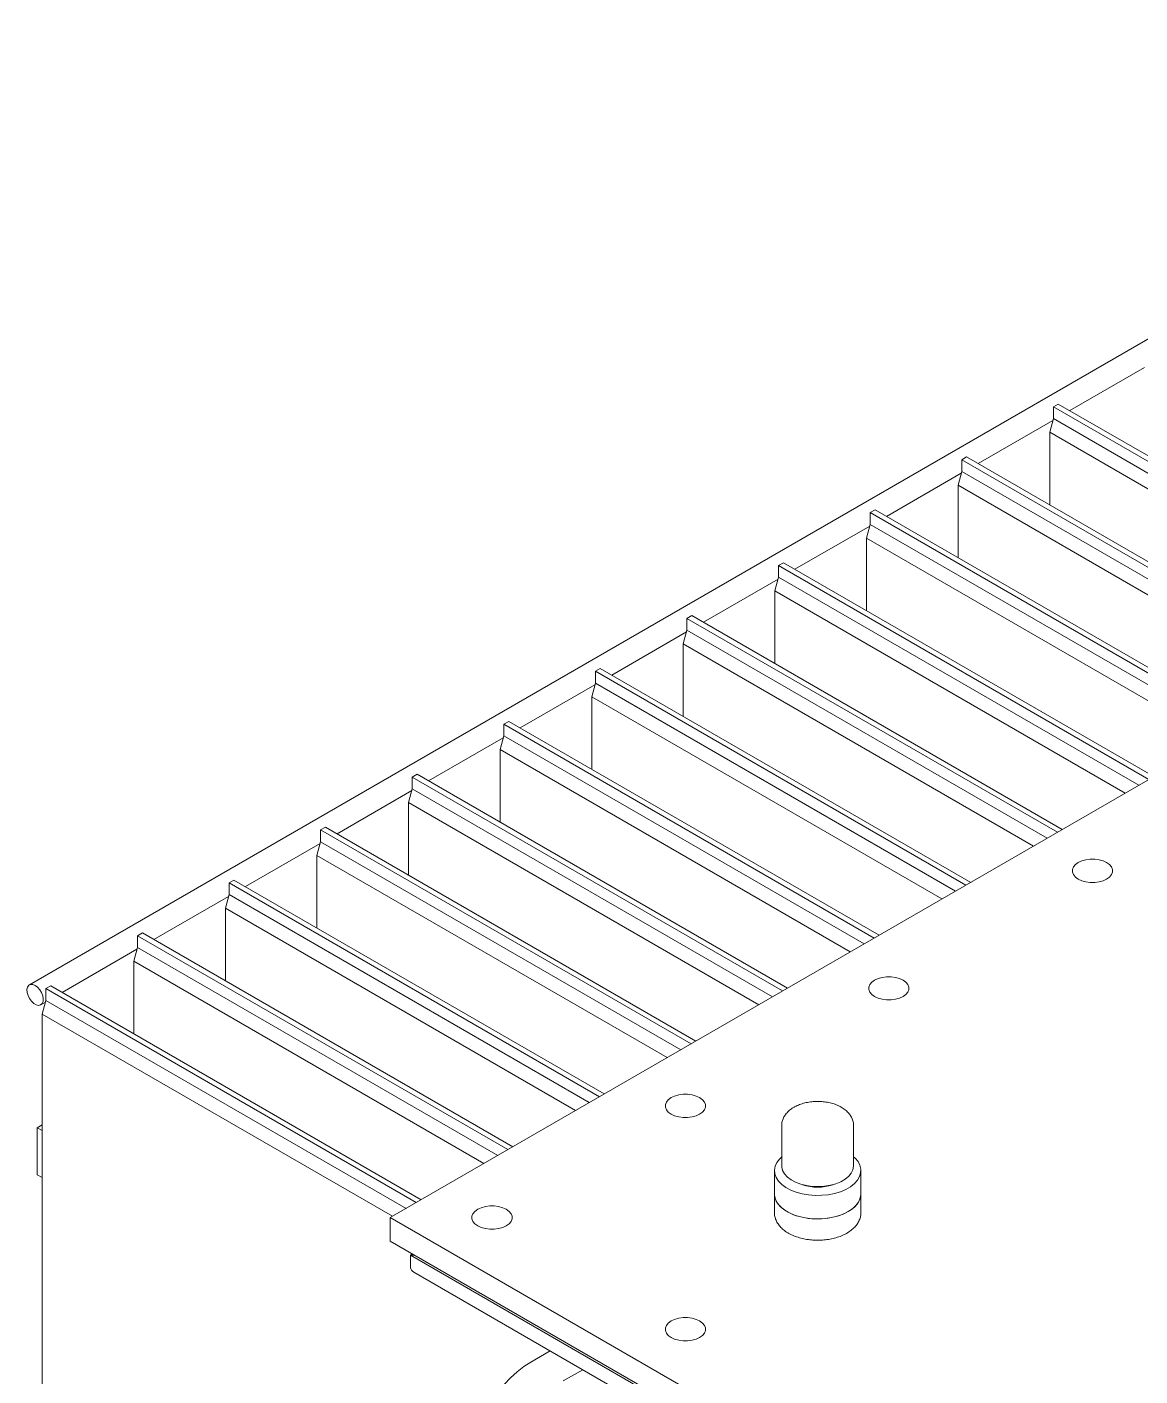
# Model space of a CAD drawing. Header units: millimetres. Extents: x 51507 to 66627, y -17810 to -7118.
# Drawn here: x 59416.5 to 59803.2, y -13692.5 to -13224 of the extents above; entities that cross this region are included whole.
import ezdxf

# ---------------------------------------------------------------- set-up
doc = ezdxf.new("R2010")
doc.units = ezdxf.units.MM
doc.header["$LTSCALE"] = 10
doc.layers.add('粗实线', color=4, linetype='Continuous', lineweight=18)

msp = doc.modelspace()

# ---------------------------------------------------------------- linework, layer by layer
at = {"layer": '粗实线'}
for p, q in [((59993.656, -13224.01), (59417.364, -13556.697)), ((59778.827, -13357.266), (59804.78, -13342.283)), ((60027.021, -13357.944), (59542.754, -13637.505)), ((59774.826, -13354.956), (59773.129, -13355.936)), ((59773.129, -13355.936), (59773.129, -13360.018)), ((59773.129, -13355.936), (59901.814, -13430.224)), ((59774.826, -13354.956), (59903.512, -13429.244)), ((59747.007, -13375.635), (59772.96, -13360.653)), ((59773.129, -13360.018), (59771.856, -13364.791)), ((59773.129, -13360.018), (59898.278, -13432.266)), ((59771.856, -13364.791), (59893.508, -13435.019)), ((59771.856, -13364.791), (59771.856, -13389.98)), ((59743.006, -13373.325), (59741.309, -13374.305)), ((59741.309, -13374.305), (59869.995, -13448.593)), ((59741.309, -13374.305), (59741.309, -13378.388)), ((59743.006, -13373.325), (59871.692, -13447.614)), ((59715.187, -13394.004), (59741.14, -13379.022)), ((59741.309, -13378.388), (59740.037, -13383.161)), ((59741.309, -13378.388), (59866.459, -13450.635)), ((59740.037, -13383.161), (59861.688, -13453.389)), ((59740.037, -13383.161), (59740.037, -13408.349)), ((59711.187, -13391.694), (59709.49, -13392.674)), ((59709.49, -13392.674), (59709.49, -13396.757)), ((59709.49, -13392.674), (59838.175, -13466.963)), ((59711.187, -13391.694), (59839.872, -13465.983)), ((59683.368, -13412.373), (59709.32, -13397.391)), ((59709.49, -13396.757), (59708.217, -13401.53)), ((59709.49, -13396.757), (59834.639, -13469.004)), ((59708.217, -13401.53), (59829.868, -13471.758)), ((59708.217, -13401.53), (59708.217, -13426.718)), ((59679.367, -13410.064), (59677.67, -13411.043)), ((59677.67, -13411.043), (59806.355, -13485.332)), ((59677.67, -13411.043), (59677.67, -13415.126)), ((59679.367, -13410.064), (59808.052, -13484.352)), ((59651.548, -13430.742), (59677.501, -13415.76)), ((59677.67, -13415.126), (59676.397, -13419.899)), ((59677.67, -13415.126), (59802.819, -13487.373)), ((59676.397, -13419.899), (59798.049, -13490.127)), ((59676.397, -13419.899), (59676.397, -13445.087)), ((59647.547, -13428.433), (59645.85, -13429.412)), ((59645.85, -13429.412), (59645.85, -13433.495)), ((59645.85, -13429.412), (59774.535, -13503.701)), ((59647.547, -13428.433), (59776.232, -13502.721)), ((59619.728, -13449.112), (59645.681, -13434.129)), ((59645.85, -13433.495), (59644.577, -13438.268)), ((59645.85, -13433.495), (59770.999, -13505.742)), ((59644.577, -13438.268), (59766.229, -13508.496)), ((59644.577, -13438.268), (59644.577, -13463.457)), ((59615.727, -13446.802), (59614.03, -13447.782)), ((59615.727, -13446.802), (59744.413, -13521.09)), ((59614.03, -13447.782), (59742.715, -13522.07)), ((59614.03, -13447.782), (59614.03, -13451.864)), ((59587.908, -13467.481), (59613.861, -13452.498)), ((59614.03, -13451.864), (59612.757, -13456.637)), ((59614.03, -13451.864), (59739.179, -13524.111)), ((59612.757, -13456.637), (59734.409, -13526.865)), ((59612.757, -13456.637), (59612.757, -13481.826)), ((59583.907, -13465.171), (59582.21, -13466.151)), ((59583.907, -13465.171), (59712.593, -13539.46)), ((59582.21, -13470.234), (59580.938, -13475.006)), ((59582.21, -13466.151), (59582.21, -13470.234)), ((59582.21, -13466.151), (59710.896, -13540.439)), ((59582.21, -13470.234), (59707.36, -13542.481)), ((59556.088, -13485.85), (59582.041, -13470.868)), ((59580.938, -13475.006), (59702.589, -13545.234)), ((59580.938, -13475.006), (59580.938, -13500.195)), ((59552.088, -13483.54), (59550.391, -13484.52)), ((59550.391, -13484.52), (59550.391, -13488.603)), ((59550.391, -13484.52), (59679.076, -13558.808)), ((59552.088, -13483.54), (59680.773, -13557.829)), ((59550.391, -13488.603), (59549.118, -13493.376)), ((59550.391, -13488.603), (59675.54, -13560.85)), ((59524.269, -13504.219), (59550.221, -13489.237)), ((59549.118, -13493.376), (59670.769, -13563.604)), ((59549.118, -13493.376), (59549.118, -13518.564)), ((59520.268, -13501.91), (59518.571, -13502.889)), ((59518.571, -13502.889), (59518.571, -13506.972)), ((59518.571, -13502.889), (59647.256, -13577.178)), ((59520.268, -13501.91), (59648.953, -13576.198)), ((59492.449, -13522.588), (59518.402, -13507.606)), ((59518.571, -13506.972), (59517.298, -13511.745)), ((59518.571, -13506.972), (59643.72, -13579.219)), ((59517.298, -13511.745), (59638.95, -13581.973)), ((59517.298, -13511.745), (59517.298, -13536.933)), ((59488.448, -13520.279), (59486.751, -13521.258)), ((59486.751, -13521.258), (59615.436, -13595.547)), ((59486.751, -13521.258), (59486.751, -13525.341)), ((59488.448, -13520.279), (59617.133, -13594.567)), ((59460.629, -13540.957), (59486.582, -13525.975)), ((59486.751, -13525.341), (59485.478, -13530.114)), ((59486.751, -13525.341), (59611.9, -13597.588)), ((59485.478, -13530.114), (59607.13, -13600.342)), ((59485.478, -13530.114), (59485.478, -13555.303)), ((59456.628, -13538.648), (59454.931, -13539.628)), ((59454.931, -13539.628), (59454.931, -13543.71)), ((59454.931, -13539.628), (59583.616, -13613.916)), ((59456.628, -13538.648), (59585.313, -13612.936)), ((59428.809, -13559.327), (59454.762, -13544.344)), ((59454.931, -13543.71), (59453.658, -13548.483)), ((59454.931, -13543.71), (59580.08, -13615.957)), ((59453.658, -13548.483), (59575.31, -13618.711)), ((59453.658, -13548.483), (59453.658, -13573.672)), ((59424.808, -13557.017), (59423.111, -13557.997)), ((59423.111, -13557.997), (59423.111, -13562.079)), ((59423.111, -13557.997), (59551.797, -13632.285)), ((59424.808, -13557.017), (59553.494, -13631.305)), ((59421.364, -13563.625), (59422.942, -13562.714)), ((59423.111, -13562.079), (59421.839, -13566.852)), ((59423.111, -13562.079), (59548.261, -13634.327)), ((59421.839, -13566.852), (59543.49, -13637.08)), ((59421.839, -13566.852), (59421.839, -14367.151)), ((59420.071, -13606.295), (59421.839, -13605.275)), ((59420.071, -13606.295), (59421.839, -13607.316)), ((59420.071, -13622.626), (59420.071, -13606.295)), ((59678.746, -13605.66), (59678.746, -13619.542)), ((59703.746, -13619.542), (59703.746, -13605.66)), ((59420.071, -13622.626), (59421.839, -13623.647)), ((59676.246, -13621.175), (59676.246, -13629.34)), ((59706.246, -13629.34), (59706.246, -13621.175)), ((59676.246, -13629.34), (59676.246, -13635.872)), ((59706.246, -13635.872), (59706.246, -13629.34)), ((59542.754, -13637.505), (60879.186, -14409.011)), ((59542.754, -13645.671), (59542.754, -13637.505)), ((59676.247, -13635.765), (59676.246, -13635.872)), ((59542.754, -13645.671), (60879.186, -14417.177)), ((59549.825, -13650.57), (59550.533, -13650.162)), ((59551.24, -13650.57), (59549.825, -13650.57)), ((59549.825, -13650.57), (59549.825, -13654.922)), ((60879.186, -14417.994), (59549.825, -13650.57)), ((59550.931, -13656.464), (60879.186, -14423.249)), ((59591.544, -13687.719), (59598.308, -13683.814)), ((59602.858, -13694.25), (59609.622, -13690.346))]:
    msp.add_line(p, q, dxfattribs=at)
for points in [[(59781.756, -13519.943), (59782.981, -13520.507), (59784.394, -13520.9), (59785.922, -13521.101), (59787.489, -13521.101), (59789.018, -13520.9), (59790.43, -13520.507), (59791.655, -13519.943), (59792.633, -13519.235), (59793.313, -13518.42), (59793.662, -13517.538), (59793.662, -13516.633), (59793.313, -13515.751), (59792.633, -13514.935), (59791.655, -13514.228), (59790.43, -13513.664), (59789.018, -13513.271), (59787.489, -13513.07), (59785.922, -13513.07), (59784.394, -13513.271), (59782.981, -13513.664), (59781.756, -13514.228), (59780.779, -13514.935), (59780.098, -13515.751), (59779.75, -13516.633), (59779.75, -13517.538), (59780.098, -13518.42), (59780.779, -13519.235), (59781.756, -13519.943)], [(59711.045, -13560.763), (59712.271, -13561.327), (59713.683, -13561.72), (59715.211, -13561.921), (59716.779, -13561.921), (59718.307, -13561.72), (59719.719, -13561.327), (59720.945, -13560.763), (59721.922, -13560.056), (59722.602, -13559.24), (59722.951, -13558.358), (59722.951, -13557.453), (59722.602, -13556.571), (59721.922, -13555.756), (59720.945, -13555.048), (59719.719, -13554.484), (59718.307, -13554.091), (59716.779, -13553.89), (59715.211, -13553.89), (59713.683, -13554.091), (59712.271, -13554.484), (59711.045, -13555.048), (59710.068, -13555.756), (59709.388, -13556.571), (59709.039, -13557.453), (59709.039, -13558.358), (59709.388, -13559.24), (59710.068, -13560.056), (59711.045, -13560.763)], [(59419.364, -13556.895), (59420.197, -13557.521), (59420.957, -13558.382), (59421.575, -13559.401), (59421.997, -13560.487), (59422.184, -13561.545), (59422.121, -13562.479), (59421.813, -13563.208), (59421.288, -13563.666), (59420.591, -13563.812), (59419.785, -13563.634), (59418.942, -13563.147), (59418.136, -13562.395), (59417.44, -13561.444), (59416.914, -13560.38), (59416.606, -13559.296), (59416.543, -13558.288), (59416.731, -13557.448), (59417.152, -13556.848), (59417.77, -13556.542), (59418.53, -13556.558), (59419.364, -13556.895)], [(59640.335, -13601.584), (59641.56, -13602.148), (59642.972, -13602.54), (59644.501, -13602.742), (59646.068, -13602.742), (59647.596, -13602.54), (59649.009, -13602.148), (59650.234, -13601.584), (59651.211, -13600.876), (59651.891, -13600.061), (59652.24, -13599.179), (59652.24, -13598.274), (59651.891, -13597.391), (59651.211, -13596.576), (59650.234, -13595.869), (59649.009, -13595.304), (59647.596, -13594.912), (59646.068, -13594.71), (59644.501, -13594.71), (59642.972, -13594.912), (59641.56, -13595.304), (59640.335, -13595.869), (59639.357, -13596.576), (59638.677, -13597.391), (59638.328, -13598.274), (59638.328, -13599.179), (59638.677, -13600.061), (59639.357, -13600.876), (59640.335, -13601.584)], [(59678.746, -13616.388), (59677.934, -13617.184), (59677.035, -13618.404), (59676.469, -13619.689), (59676.249, -13621.009), (59676.381, -13622.332), (59676.861, -13623.629), (59677.679, -13624.868), (59678.814, -13626.02), (59680.241, -13627.059), (59681.926, -13627.96), (59683.829, -13628.701), (59685.907, -13629.267), (59688.109, -13629.642), (59690.385, -13629.82), (59692.681, -13629.794), (59694.943, -13629.567), (59697.119, -13629.143), (59699.157, -13628.532), (59701.01, -13627.748), (59702.634, -13626.811), (59703.991, -13625.741), (59705.049, -13624.565), (59705.784, -13623.309), (59706.177, -13622.003), (59706.221, -13620.677), (59705.914, -13619.363), (59705.264, -13618.092), (59704.284, -13616.893), (59703.746, -13616.388)], [(59678.746, -13619.542), (59678.772, -13620.001), (59679.085, -13621.211), (59679.749, -13622.374), (59680.744, -13623.455), (59682.04, -13624.423), (59683.602, -13625.251), (59685.383, -13625.915), (59687.333, -13626.395), (59689.396, -13626.678), (59691.512, -13626.756), (59693.62, -13626.626), (59695.66, -13626.293), (59697.573, -13625.765), (59699.304, -13625.058), (59700.803, -13624.193), (59702.027, -13623.194), (59702.941, -13622.089), (59703.519, -13620.912), (59703.743, -13619.695), (59703.746, -13619.542)], [(59701.853, -13635.463), (59700.109, -13636.326), (59698.158, -13637.025), (59696.045, -13637.544), (59693.82, -13637.871), (59691.534, -13637.998), (59689.241, -13637.922), (59686.995, -13637.644), (59684.849, -13637.172), (59682.853, -13636.517), (59681.054, -13635.693), (59679.493, -13634.721), (59678.208, -13633.622), (59677.229, -13632.423), (59676.578, -13631.151), (59676.271, -13629.837), (59676.246, -13629.34)], [(59706.246, -13629.34), (59706.177, -13630.168), (59705.784, -13631.474), (59705.049, -13632.73), (59703.991, -13633.907), (59702.634, -13634.976), (59701.01, -13635.914), (59699.157, -13636.697), (59697.119, -13637.308), (59694.943, -13637.732), (59692.681, -13637.96), (59690.385, -13637.985), (59688.109, -13637.808), (59685.907, -13637.432), (59683.829, -13636.867), (59681.926, -13636.125), (59680.241, -13635.224), (59678.814, -13634.185), (59677.679, -13633.033), (59676.861, -13631.794), (59676.381, -13630.498), (59676.246, -13629.34)], [(59706.246, -13629.34), (59706.243, -13629.506), (59706.024, -13630.826), (59705.458, -13632.11), (59704.559, -13633.33), (59703.348, -13634.457), (59701.853, -13635.463)], [(59573.159, -13640.363), (59574.385, -13640.927), (59575.797, -13641.32), (59577.325, -13641.521), (59578.893, -13641.521), (59580.421, -13641.32), (59581.833, -13640.927), (59583.059, -13640.363), (59584.036, -13639.655), (59584.716, -13638.84), (59585.065, -13637.958), (59585.065, -13637.053), (59584.716, -13636.171), (59584.036, -13635.356), (59583.059, -13634.648), (59581.833, -13634.084), (59580.421, -13633.691), (59578.893, -13633.49), (59577.325, -13633.49), (59575.797, -13633.691), (59574.385, -13634.084), (59573.159, -13634.648), (59572.182, -13635.356), (59571.502, -13636.171), (59571.153, -13637.053), (59571.153, -13637.958), (59571.502, -13638.84), (59572.182, -13639.655), (59573.159, -13640.363)], [(59640.335, -13679.142), (59641.56, -13679.706), (59642.972, -13680.099), (59644.501, -13680.3), (59646.068, -13680.3), (59647.596, -13680.099), (59649.009, -13679.706), (59650.234, -13679.142), (59651.211, -13678.435), (59651.891, -13677.62), (59652.24, -13676.737), (59652.24, -13675.832), (59651.891, -13674.95), (59651.211, -13674.135), (59650.234, -13673.427), (59649.009, -13672.863), (59647.596, -13672.471), (59646.068, -13672.269), (59644.501, -13672.269), (59642.972, -13672.471), (59641.56, -13672.863), (59640.335, -13673.427), (59639.357, -13674.135), (59638.677, -13674.95), (59638.328, -13675.832), (59638.328, -13676.737), (59638.677, -13677.62), (59639.357, -13678.435), (59640.335, -13679.142)], [(59591.544, -13687.719), (59589.169, -13689.244), (59586.824, -13691.058), (59584.538, -13693.138), (59582.34, -13695.458), (59580.258, -13697.989), (59578.318, -13700.699), (59576.544, -13703.553), (59574.959, -13706.517), (59573.582, -13709.552), (59572.432, -13712.62), (59571.521, -13715.684), (59570.863, -13718.703), (59570.464, -13721.642), (59570.331, -13724.461)]]:
    msp.add_lwpolyline(points, dxfattribs=at)
msp.add_arc((59691.246, -13610.79), 16.174, 251.16013, 288.83987, dxfattribs=at)
msp.add_ellipse((59553.601, -13654.922), major_axis=(3.776, 0), ratio=0.5773815, start_param=3.1415927, end_param=3.9270721, dxfattribs=at)
msp.add_ellipse((59553.601, -13654.922), major_axis=(3.776, 0), ratio=0.5773815, start_param=3.1415927, end_param=3.9270721, dxfattribs=at)
for points, knots in [([(59683.029, -13599.184), (59682.748, -13599.356), (59681.951, -13599.843), (59680.872, -13600.756), (59679.886, -13601.938), (59679.217, -13603.174), (59678.811, -13604.414), (59678.785, -13605.244), (59678.774, -13605.624)], [0, 0, 0, 0, 0.9336597, 2.647497, 4.134974, 5.5564174, 6.9318765, 8.0988175, 8.0988175, 8.0988175, 8.0988175]), ([(59703.712, -13605.67), (59703.722, -13605.533), (59703.767, -13604.933), (59703.523, -13603.879), (59703.002, -13602.584), (59702.194, -13601.393), (59701.134, -13600.31), (59699.82, -13599.349), (59698.27, -13598.534), (59696.525, -13597.892), (59694.644, -13597.443), (59692.683, -13597.195), (59690.688, -13597.15), (59688.705, -13597.309), (59686.776, -13597.671), (59684.982, -13598.227), (59683.759, -13598.773), (59683.147, -13599.118), (59683.029, -13599.184)], [0, 0, 0, 0, 0.464649, 2.032563, 3.5868623, 5.1705678, 6.8194623, 8.5481553, 10.3415571, 12.1656957, 13.9879733, 15.8026259, 17.6128899, 19.4255924, 21.2468266, 23.0846869, 24.8359513, 25.2527962, 25.2527962, 25.2527962, 25.2527962]), ([(59676.275, -13635.738), (59676.264, -13635.838), (59676.204, -13636.409), (59676.409, -13637.452), (59676.888, -13638.805), (59677.678, -13640.078), (59678.737, -13641.26), (59680.068, -13642.335), (59681.646, -13643.279), (59683.437, -13644.068), (59685.393, -13644.684), (59687.468, -13645.115), (59689.617, -13645.355), (59691.798, -13645.403), (59693.968, -13645.258), (59696.085, -13644.92), (59698.107, -13644.395), (59699.995, -13643.686), (59701.712, -13642.799), (59703.217, -13641.741), (59704.465, -13640.525), (59705.418, -13639.178), (59706.012, -13637.744), (59706.272, -13636.581), (59706.221, -13635.924), (59706.209, -13635.756)], [0, 0, 0, 0, 0.3597627, 2.0402951, 3.7132139, 5.4134157, 7.1671632, 8.9780871, 10.8294216, 12.6982697, 14.5661977, 16.4286148, 18.2860143, 20.1408456, 21.9962932, 23.8549736, 25.7202196, 27.5955432, 29.4835733, 31.3839243, 33.2848476, 35.1593631, 36.9759182, 38.7210861, 39.3206443, 39.3206443, 39.3206443, 39.3206443])]:
    msp.add_open_spline(points, degree=3, knots=knots, dxfattribs=at)

doc.saveas('drawing.dxf')
